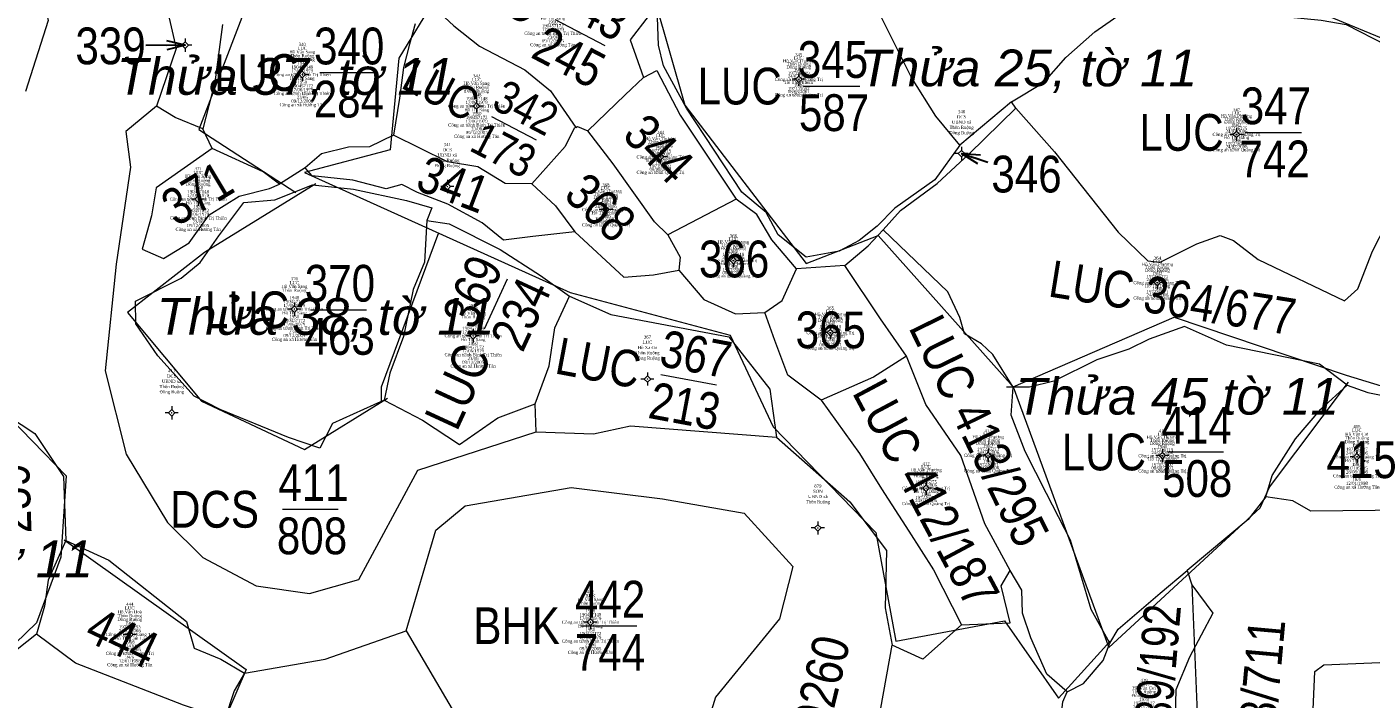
# Model space of a CAD drawing. Header units: metres. Extents: x 545779 to 547235, y 1841259 to 1843294.
# Drawn here: x 546536.8 to 546664.7, y 1842502.9 to 1842566.9 of the extents above; entities that cross this region are included whole.
import ezdxf
from ezdxf.enums import TextEntityAlignment as Align

# ---------------------------------------------------------------- set-up
doc = ezdxf.new("R2010")
doc.units = ezdxf.units.M
doc.header["$MEASUREMENT"] = 0
for name, color, linetype, lineweight in [('Level 1', 7, 'Continuous', 0), ('Level 10', 7, 'Continuous', 0), ('Level 11', 7, 'Continuous', 0), ('Level 13', 7, 'Continuous', 0), ('Level 15', 7, 'Continuous', 0), ('Level 18', 7, 'Continuous', 0), ('Level 31', 7, 'Continuous', 0), ('Level 55', 7, 'Continuous', 0)]:
    doc.layers.add(name, color=color, linetype=linetype, lineweight=lineweight)
doc.styles.add('Style-Vnariali', font='Vnariali.shx')
doc.styles.add('Style-vnarialNarrowI', font='vnarialNarrowI.shx')
doc.styles.add('Style-Vntimei', font='Vntimei.shx')
doc.dimstyles.get("Standard").update_dxf_attribs({"dimtxt": 0.18, "dimasz": 0.18, "dimexe": 0.18, "dimexo": 0.0625, "dimgap": 0.09, "dimtad": 0, "dimtih": 1, "dimtoh": 1, "dimdec": 4, "dimzin": 0, "dimdsep": 46, "dimtxsty": 'Standard', "dimcen": 0.09, "dimadec": 0, "dimazin": 0, "dimtfac": 1, "dimtdec": 4, "dimtofl": 0, "dimtmove": 0, "dimatfit": 3, "dimfxl": 1, "dimtolj": 1, "dimtzin": 0, "dimarcsym": 0})

# ---------------------------------------------------------------- blocks, each defined once
blk = doc.blocks.new('N_THUA_473')
at = {"layer": 'Level 13', "color": 230, "linetype": 'Continuous', "lineweight": 0, "style": 'Style-vnarialNarrowI'}
blk.add_text('339', height=3.49998, dxfattribs=at).set_placement((0.14329, -0.00001), align=Align.MIDDLE_CENTER)
blk = doc.blocks.new('TerminatorOpen_0.5')
at = {"color": 0, "linetype": 'ByBlock', "lineweight": -2}
for q in [(-1, 0.25), (-1, 0), (-1, -0.25)]:
    blk.add_line((0, 0), q, dxfattribs=at)
blk = doc.blocks.new('N_THUA_474')
at = {"layer": 'Level 13', "color": 230, "linetype": 'Continuous', "lineweight": 13, "flags": 128}
blk.add_lwpolyline([(-2.84, 0), (2.48, 0)], dxfattribs=at)
at = {"layer": 'Level 13', "color": 230, "linetype": 'Continuous', "lineweight": 0, "style": 'Style-vnarialNarrowI'}
blk.add_text('340', height=3.49998, dxfattribs=at).set_placement((-0.045308, 0.78), align=Align.CENTER)
blk.add_text('LUC ', height=3.49998, dxfattribs=at).set_placement((-3.771418, -0.00001), align=Align.MIDDLE_RIGHT)
blk.add_text('284', height=3.49998, dxfattribs=at).set_placement((-0.072599, -0.78002), align=Align.TOP_CENTER)
blk = doc.blocks.new('N_THUA_476')
at = {"layer": 'Level 13', "color": 230, "linetype": 'Continuous', "lineweight": 0, "style": 'Style-vnarialNarrowI'}
blk.add_text('341', height=3.49998, rotation=339.195544, dxfattribs=at).set_placement((0.281, -0.111149), align=Align.MIDDLE_CENTER)
blk = doc.blocks.new('N_THUA_477')
at = {"layer": 'Level 13', "color": 230, "linetype": 'Continuous', "lineweight": 13, "flags": 128}
blk.add_lwpolyline([(-2.842635, -0.007427), (2.479865, 0.005741)], dxfattribs=at)
at = {"layer": 'Level 13', "color": 230, "linetype": 'Continuous', "lineweight": 0, "style": 'Style-vnarialNarrowI'}
blk.add_text('342', height=3.499936, rotation=359.999945, dxfattribs=at).set_placement((-0.065314, 0.775633), align=Align.CENTER)
blk.add_text('LUC ', height=3.499936, rotation=359.999945, dxfattribs=at).set_placement((-3.765363, -0.004124), align=Align.MIDDLE_RIGHT)
blk.add_text('173', height=3.499936, rotation=359.999945, dxfattribs=at).set_placement((-0.075333, -0.77883), align=Align.TOP_CENTER)
blk = doc.blocks.new('N_THUA_478')
at = {"layer": 'Level 13', "color": 230, "linetype": 'Continuous', "lineweight": 13, "flags": 128}
blk.add_lwpolyline([(-2.83129, -0.002752), (2.504797, 0.001234)], dxfattribs=at)
at = {"layer": 'Level 13', "color": 230, "linetype": 'Continuous', "lineweight": 0, "style": 'Style-vnarialNarrowI'}
blk.add_text('343', height=3.499982, rotation=0.000078, dxfattribs=at).set_placement((-0.046791, 0.777119), align=Align.CENTER)
blk.add_text('LUC ', height=3.499982, rotation=0.000078, dxfattribs=at).set_placement((-3.765766, -0.003125), align=Align.MIDDLE_RIGHT)
blk.add_text('245', height=3.499982, rotation=0.000078, dxfattribs=at).set_placement((-0.016518, -0.777616), align=Align.TOP_CENTER)
blk = doc.blocks.new('N_THUA_480')
at = {"layer": 'Level 13', "color": 230, "linetype": 'Continuous', "lineweight": 0, "style": 'Style-vnarialNarrowI'}
blk.add_text('344', height=3.49998, rotation=314.255942, dxfattribs=at).set_placement((0.077343, -0.074901), align=Align.MIDDLE_CENTER)
blk = doc.blocks.new('N_THUA_481')
at = {"layer": 'Level 13', "color": 230, "linetype": 'Continuous', "lineweight": 13, "flags": 128}
blk.add_lwpolyline([(-2.83, 0), (2.53, 0)], dxfattribs=at)
at = {"layer": 'Level 13', "color": 230, "linetype": 'Continuous', "lineweight": 0, "style": 'Style-vnarialNarrowI'}
blk.add_text('345', height=3.49998, dxfattribs=at).set_placement((-0.011169, 0.78), align=Align.CENTER)
blk.add_text('LUC ', height=3.49998, dxfattribs=at).set_placement((-3.771418, -0.00001), align=Align.MIDDLE_RIGHT)
blk.add_text('587', height=3.49998, dxfattribs=at).set_placement((0.089274, -0.78002), align=Align.TOP_CENTER)
blk = doc.blocks.new('N_THUA_483')
at = {"layer": 'Level 13', "color": 230, "linetype": 'Continuous', "lineweight": 0, "style": 'Style-vnarialNarrowI'}
blk.add_text('346', height=3.49998, dxfattribs=at).set_placement((0.168779, -0.00001), align=Align.MIDDLE_CENTER)
blk = doc.blocks.new('N_THUA_484')
at = {"layer": 'Level 13', "color": 230, "linetype": 'Continuous', "lineweight": 13, "flags": 128}
blk.add_lwpolyline([(-2.84, 0), (2.54, 0)], dxfattribs=at)
at = {"layer": 'Level 13', "color": 230, "linetype": 'Continuous', "lineweight": 0, "style": 'Style-vnarialNarrowI'}
blk.add_text('347', height=3.49998, dxfattribs=at).set_placement((0.089274, 0.78), align=Align.CENTER)
blk.add_text('LUC ', height=3.49998, dxfattribs=at).set_placement((-3.771418, -0.00001), align=Align.MIDDLE_RIGHT)
blk.add_text('742', height=3.49998, dxfattribs=at).set_placement((-0.032184, -0.78002), align=Align.TOP_CENTER)
blk = doc.blocks.new('N_THUA_505')
at = {"layer": 'Level 13', "color": 230, "linetype": 'Continuous', "lineweight": 0, "style": 'Style-vnarialNarrowI'}
blk.add_text('LUC 364/677', height=3.499978, rotation=0.00009, dxfattribs=at).set_placement((0.240762, -0.003884), align=Align.MIDDLE_CENTER)
blk = doc.blocks.new('N_THUA_507')
at = {"layer": 'Level 13', "color": 230, "linetype": 'Continuous', "lineweight": 0, "style": 'Style-vnarialNarrowI'}
blk.add_text('365', height=3.49998, dxfattribs=at).set_placement((0.138831, -0.00001), align=Align.MIDDLE_CENTER)
blk = doc.blocks.new('N_THUA_509')
at = {"layer": 'Level 13', "color": 230, "linetype": 'Continuous', "lineweight": 0, "style": 'Style-vnarialNarrowI'}
blk.add_text('366', height=3.49998, dxfattribs=at).set_placement((0.168779, -0.00001), align=Align.MIDDLE_CENTER)
blk = doc.blocks.new('N_THUA_510')
at = {"layer": 'Level 13', "color": 230, "linetype": 'Continuous', "lineweight": 13, "flags": 128}
blk.add_lwpolyline([(-2.839883, 0.006605), (2.541949, 0.008737)], dxfattribs=at)
at = {"layer": 'Level 13', "color": 230, "linetype": 'Continuous', "lineweight": 0, "style": 'Style-vnarialNarrowI'}
blk.add_text('367', height=3.499855, rotation=0.000006, dxfattribs=at).set_placement((0.08394, 0.787337), align=Align.CENTER)
blk.add_text('LUC ', height=3.499855, rotation=0.000006, dxfattribs=at).set_placement((-3.768779, 0.005292), align=Align.MIDDLE_RIGHT)
blk.add_text('213', height=3.499855, rotation=0.000006, dxfattribs=at).set_placement((-0.042399, -0.773362), align=Align.TOP_CENTER)
blk = doc.blocks.new('N_THUA_512')
at = {"layer": 'Level 13', "color": 230, "linetype": 'Continuous', "lineweight": 0, "style": 'Style-vnarialNarrowI'}
blk.add_text('368', height=3.49986, rotation=317.093292, dxfattribs=at).set_placement((0.126277, -0.11297), align=Align.MIDDLE_CENTER)
blk = doc.blocks.new('N_THUA_513')
at = {"layer": 'Level 13', "color": 230, "linetype": 'Continuous', "lineweight": 13, "flags": 128}
blk.add_lwpolyline([(-2.84122, -0.0013), (2.411685, 0.001209)], dxfattribs=at)
at = {"layer": 'Level 13', "color": 230, "linetype": 'Continuous', "lineweight": 0, "style": 'Style-vnarialNarrowI'}
blk.add_text('369', height=3.499987, rotation=0.000061, dxfattribs=at).set_placement((-0.078108, 0.7843), align=Align.CENTER)
blk.add_text('LUC ', height=3.499987, rotation=0.000061, dxfattribs=at).set_placement((-3.770984, 0.002741), align=Align.MIDDLE_RIGHT)
blk.add_text('234', height=3.499987, rotation=0.000061, dxfattribs=at).set_placement((-0.110134, -0.78074), align=Align.TOP_CENTER)
blk = doc.blocks.new('N_THUA_514')
at = {"layer": 'Level 13', "color": 230, "linetype": 'Continuous', "lineweight": 13, "flags": 128}
blk.add_lwpolyline([(-2.84, 0), (2.48, 0)], dxfattribs=at)
at = {"layer": 'Level 13', "color": 230, "linetype": 'Continuous', "lineweight": 0, "style": 'Style-vnarialNarrowI'}
blk.add_text('370', height=3.49998, dxfattribs=at).set_placement((-0.045308, 0.78), align=Align.CENTER)
blk.add_text('LUC ', height=3.49998, dxfattribs=at).set_placement((-3.771418, -0.00001), align=Align.MIDDLE_RIGHT)
blk.add_text('463', height=3.49998, dxfattribs=at).set_placement((-0.070515, -0.78002), align=Align.TOP_CENTER)
blk = doc.blocks.new('N_THUA_516')
at = {"layer": 'Level 13', "color": 230, "linetype": 'Continuous', "lineweight": 0, "style": 'Style-vnarialNarrowI'}
blk.add_text('371', height=3.49986, rotation=30.963756, dxfattribs=at).set_placement((0.261941, 0.157916), align=Align.MIDDLE_CENTER)
blk = doc.blocks.new('N_THUA_571')
at = {"layer": 'Level 13', "color": 230, "linetype": 'Continuous', "lineweight": 13, "flags": 128}
blk.add_lwpolyline([(-2.842126, -0.007568), (2.481638, 0.000557)], dxfattribs=at)
at = {"layer": 'Level 13', "color": 230, "linetype": 'Continuous', "lineweight": 0, "style": 'Style-vnarialNarrowI'}
blk.add_text('410', height=3.499988, rotation=359.999991, dxfattribs=at).set_placement((-0.049587, 0.776808), align=Align.CENTER)
blk.add_text('LUC ', height=3.499988, rotation=359.999991, dxfattribs=at).set_placement((-3.77249, -0.002116), align=Align.MIDDLE_RIGHT)
blk.add_text('259', height=3.499988, rotation=359.999991, dxfattribs=at).set_placement((-0.043506, -0.787857), align=Align.TOP_CENTER)
blk = doc.blocks.new('N_THUA_572')
at = {"layer": 'Level 13', "color": 230, "linetype": 'Continuous', "lineweight": 13, "flags": 128}
blk.add_lwpolyline([(-2.84, 0), (2.48, 0)], dxfattribs=at)
at = {"layer": 'Level 13', "color": 230, "linetype": 'Continuous', "lineweight": 0, "style": 'Style-vnarialNarrowI'}
blk.add_text('411', height=3.49998, dxfattribs=at).set_placement((0.114692, 0.78), align=Align.CENTER)
blk.add_text('DCS ', height=3.49998, dxfattribs=at).set_placement((-3.956954, -0.00001), align=Align.MIDDLE_RIGHT)
blk.add_text('808', height=3.49998, dxfattribs=at).set_placement((-0.021769, -0.78002), align=Align.TOP_CENTER)
blk = doc.blocks.new('N_THUA_573')
at = {"layer": 'Level 13', "color": 230, "linetype": 'Continuous', "lineweight": 0, "style": 'Style-vnarialNarrowI'}
blk.add_text('LUC 412/187', height=3.499978, rotation=359.999911, dxfattribs=at).set_placement((0.240755, 0.012949), align=Align.MIDDLE_CENTER)
blk = doc.blocks.new('N_THUA_574')
at = {"layer": 'Level 13', "color": 230, "linetype": 'Continuous', "lineweight": 0, "style": 'Style-vnarialNarrowI'}
blk.add_text('LUC 413/295', height=3.499864, rotation=359.999839, dxfattribs=at).set_placement((0.152727, 0.002691), align=Align.MIDDLE_CENTER)
blk = doc.blocks.new('N_THUA_575')
at = {"layer": 'Level 13', "color": 230, "linetype": 'Continuous', "lineweight": 13, "flags": 128}
blk.add_lwpolyline([(-2.84, 0), (2.48, 0)], dxfattribs=at)
at = {"layer": 'Level 13', "color": 230, "linetype": 'Continuous', "lineweight": 0, "style": 'Style-vnarialNarrowI'}
blk.add_text('414', height=3.49998, dxfattribs=at).set_placement((-0.072599, 0.78), align=Align.CENTER)
blk.add_text('LUC ', height=3.49998, dxfattribs=at).set_placement((-3.771418, -0.00001), align=Align.MIDDLE_RIGHT)
blk.add_text('508', height=3.49998, dxfattribs=at).set_placement((-0.011769, -0.78002), align=Align.TOP_CENTER)
blk = doc.blocks.new('N_THUA_577')
at = {"layer": 'Level 13', "color": 230, "linetype": 'Continuous', "lineweight": 0, "style": 'Style-vnarialNarrowI'}
blk.add_text('415', height=3.49998, dxfattribs=at).set_placement((0.138831, -0.00001), align=Align.MIDDLE_CENTER)
blk = doc.blocks.new('N_THUA_605')
at = {"layer": 'Level 13', "color": 230, "linetype": 'Continuous', "lineweight": 0, "style": 'Style-vnarialNarrowI'}
blk.add_text('LUC 438/711', height=3.499985, rotation=0.000132, dxfattribs=at).set_placement((0.307448, 0.000651), align=Align.MIDDLE_CENTER)
blk = doc.blocks.new('N_THUA_606')
at = {"layer": 'Level 13', "color": 230, "linetype": 'Continuous', "lineweight": 0, "style": 'Style-vnarialNarrowI', "width": 0.914285}
blk.add_text('LUC 439/192', height=3.499987, rotation=0.000084, dxfattribs=at).set_placement((0.114476, 0.005174), align=Align.MIDDLE_CENTER)
blk = doc.blocks.new('N_THUA_611')
at = {"layer": 'Level 13', "color": 230, "linetype": 'Continuous', "lineweight": 13, "flags": 128}
blk.add_lwpolyline([(-2.84, 0), (2.48, 0)], dxfattribs=at)
at = {"layer": 'Level 13', "color": 230, "linetype": 'Continuous', "lineweight": 0, "style": 'Style-vnarialNarrowI'}
blk.add_text('442', height=3.49998, dxfattribs=at).set_placement((-0.062184, 0.78), align=Align.CENTER)
blk.add_text('BHK ', height=3.49998, dxfattribs=at).set_placement((-3.719263, -0.00001), align=Align.MIDDLE_RIGHT)
blk.add_text('744', height=3.49998, dxfattribs=at).set_placement((-0.072599, -0.78002), align=Align.TOP_CENTER)
blk = doc.blocks.new('N_THUA_614')
at = {"layer": 'Level 13', "color": 230, "linetype": 'Continuous', "lineweight": 0, "style": 'Style-vnarialNarrowI'}
blk.add_text('444', height=3.49998, rotation=334.572019, dxfattribs=at).set_placement((0.100653, -0.044009), align=Align.MIDDLE_CENTER)
blk = doc.blocks.new('N_THUA_1134')
at = {"layer": 'Level 13', "color": 230, "linetype": 'Continuous', "lineweight": 0, "style": 'Style-vnarialNarrowI'}
blk.add_text('SON 879/20260', height=3.499976, rotation=359.999982, dxfattribs=at).set_placement((0.117815, -0.003925), align=Align.MIDDLE_CENTER)
blk = doc.blocks.new('CENTRD')
at = {"layer": 'Level 11', "linetype": 'Continuous', "lineweight": 0}
h = blk.add_hatch(color=3, dxfattribs=at)
edge = h.paths.add_edge_path()
edge.add_arc((-0.0025, 0), 1.500056, 0, 360)
at = {"layer": 'Level 11', "color": 3, "linetype": 'Continuous', "lineweight": 0}
for p, q in [((-6.200231, 0), (-12.600469, 0)), ((0, 6.200231), (-6.200231, 0)), ((-6.200231, 0), (0, -6.200231)), ((0, 12.600469), (0, 6.200231)), ((6.200231, 0), (0, 6.200231)), ((0, -6.200231), (6.200231, 0)), ((12.400462, 0), (6.200231, 0)), ((0, -6.200231), (0, -12.600469))]:
    blk.add_line(p, q, dxfattribs=at)

msp = doc.modelspace()

# ---------------------------------------------------------------- linework, layer by layer
at = {"layer": 'Level 1', "color": 1, "linetype": 'Continuous', "lineweight": 0, "flags": 128}
for points in [[(546514.13, 1842525.32), (546524.85, 1842525.98), (546534.08, 1842530.77), (546540.51, 1842524.17), (546540.01, 1842516.42), (546537.7, 1842510.15), (546533.58, 1842506.19), (546528.31, 1842507.02), (546523.53, 1842504.21), (546521.06, 1842492.5), (546505.89, 1842494.32)], [(546540.34, 1842518.07), (546557.65, 1842505.7), (546547.26, 1842481.62), (546521.55, 1842492.17)]]:
    msp.add_lwpolyline(points, dxfattribs=at)
at = {"layer": 'Level 10', "color": 7, "linetype": 'Continuous', "lineweight": 0, "flags": 128}
for points in [[(546625.57, 1842555.65), (546623.31, 1842558.4), (546620.99, 1842562.1), (546617.38, 1842569.33), (546615.4, 1842572.06), (546613.02, 1842576.19), (546608.95, 1842581.69)], [(546596.63, 1842570.03), (546596, 1842568.03), (546594.2, 1842565.7), (546595.46, 1842562.11)], [(546625.57, 1842555.65), (546623.19, 1842552.35), (546619.41, 1842549.66), (546617.7, 1842547.94), (546615.99, 1842546.58), (546614.1, 1842545.55), (546610.96, 1842544.99), (546608.3, 1842547.11), (546607.15, 1842549.24), (546604.83, 1842551.18), (546599.57, 1842559.18), (546597.37, 1842563.21), (546596.89, 1842565.17), (546596.81, 1842567.82), (546596.97, 1842570.3)], [(546630.49, 1842559.77), (546633.6, 1842561.64), (546635.68, 1842564.01), (546638.43, 1842566.44), (546642.4, 1842569.22), (546647.31, 1842569.46), (546651.34, 1842568.74), (546655.44, 1842568), (546659.99, 1842567.55)], [(546575.21, 1842569.08), (546577.42, 1842567.02), (546579.86, 1842565.09), (546584.18, 1842562.83), (546586.62, 1842560.82), (546589.03, 1842557.34)], [(546555.41, 1842567.15), (546554.68, 1842561.66), (546553.54, 1842557.21)], [(546573.75, 1842567.22), (546573.19, 1842565.28), (546572.62, 1842563.05), (546572.26, 1842560.12), (546571.67, 1842556.62)], [(546590.18, 1842557.02), (546593.73, 1842560.44), (546595.46, 1842562.11)], [(546595.46, 1842562.11), (546596.73, 1842562.75), (546598.95, 1842558.5), (546604.28, 1842550.5)], [(546553.54, 1842557.21), (546550.9, 1842558.28), (546549.11, 1842559.36)], [(546618.27, 1842547.6), (546619.94, 1842549.42), (546623.43, 1842551.99), (546626.47, 1842554.82), (546630.91, 1842559.19)], [(546630.49, 1842559.77), (546625.57, 1842555.65)], [(546630.91, 1842559.19), (546630.49, 1842559.77)], [(546630.91, 1842559.19), (546634.58, 1842555.02), (546640.65, 1842547.38), (546643.49, 1842544.65), (546644.64, 1842544.52), (546648.14, 1842546.24), (546650.37, 1842547.05), (546651.63, 1842546.57), (546653.98, 1842544.75), (546662.2, 1842540.84), (546663.47, 1842541.96), (546664.88, 1842545.55), (546666.24, 1842548.23)], [(546554.43, 1842555.34), (546553.54, 1842557.21)], [(546571.67, 1842556.62), (546569.4, 1842555.48), (546567.4, 1842555.45), (546564.83, 1842554.82), (546563.27, 1842553.51)], [(546584.83, 1842551.97), (546582.32, 1842552.01), (546579.69, 1842553.58), (546576.82, 1842554.08), (546571.67, 1842556.62)], [(546589.03, 1842557.34), (546588.88, 1842557.26), (546588.01, 1842555.52), (546584.83, 1842551.97)], [(546589.03, 1842557.34), (546589.2, 1842557.43), (546590.18, 1842557.02)], [(546597.79, 1842547.1), (546596.52, 1842548.36), (546592.6, 1842553.89), (546590.18, 1842557.02)], [(546554.43, 1842555.34), (546549.09, 1842551.58), (546548.64, 1842548.93), (546547.74, 1842545.75), (546549.77, 1842544.85), (546552.24, 1842546.36), (546554.14, 1842549.03), (546556.99, 1842550.8), (546559.88, 1842551.52), (546560.81, 1842551.95)], [(546560.81, 1842551.95), (546559.26, 1842553.11), (546554.43, 1842555.34)], [(546563.27, 1842553.51), (546560.81, 1842551.95)], [(546588.94, 1842547.41), (546584.95, 1842546.96), (546582.16, 1842546.59), (546580.13, 1842548.25), (546576.86, 1842550.02), (546573.96, 1842551.14), (546572.46, 1842551.92), (546570.98, 1842551.5), (546567.82, 1842552.32), (546563.93, 1842552.72), (546563.27, 1842553.51)], [(546570.8, 1842531.35), (546565.88, 1842529.15), (546564.65, 1842526.8), (546561.67, 1842527.81), (546555.18, 1842530.46), (546552.69, 1842531.73), (546549.24, 1842535.6), (546547.15, 1842538.65), (546547.13, 1842540.79), (546551.45, 1842542.97), (546553.28, 1842544.48), (546555.05, 1842547.02), (546557.42, 1842550.18), (546560.37, 1842550.45), (546563.95, 1842551.86), (546567.86, 1842551.45), (546572.91, 1842550.37), (546575.31, 1842549.7), (546574.86, 1842548.47)], [(546584.83, 1842551.97), (546587.09, 1842549.88), (546588.94, 1842547.41)], [(546604.28, 1842550.5), (546597.79, 1842547.1)], [(546610.05, 1842543.86), (546607.69, 1842546.63), (546606.25, 1842549.05), (546604.28, 1842550.5)], [(546574.86, 1842548.47), (546574.62, 1842544.5), (546573.54, 1842541.89), (546572.64, 1842537.44), (546571.33, 1842533.94), (546570.8, 1842531.35)], [(546574.86, 1842548.47), (546576.98, 1842548.17), (546581.82, 1842545.7), (546585.68, 1842543.23), (546588.43, 1842541.27)], [(546614.63, 1842544.18), (546616.85, 1842546.07), (546618.27, 1842547.6)], [(546630.65, 1842532.59), (546628.74, 1842535.7), (546627.65, 1842536.72), (546626.03, 1842537.67), (546625.57, 1842539.24), (546624.44, 1842541.67), (546618.27, 1842547.6)], [(546588.94, 1842547.41), (546593.61, 1842543.07), (546596.43, 1842543.3), (546598.85, 1842543.76)], [(546597.79, 1842547.1), (546598.96, 1842544.98), (546598.85, 1842543.76)], [(546598.85, 1842543.76), (546601.22, 1842540.96), (546604.22, 1842539.59), (546607.02, 1842539.73)], [(546607.02, 1842539.73), (546608.68, 1842540.86), (546610.05, 1842543.86)], [(546614.63, 1842544.18), (546610.05, 1842543.86)], [(546620.5, 1842535.55), (546618.04, 1842539.11), (546614.63, 1842544.18)], [(546585.17, 1842531.03), (546586.48, 1842534.65), (546587.04, 1842538.26), (546588.43, 1842541.27)], [(546588.43, 1842541.27), (546592.35, 1842539.52), (546603.6, 1842537.41), (546607.51, 1842532.42), (546608.14, 1842527.85)], [(546612.38, 1842531.37), (546609.22, 1842533.73), (546607.98, 1842537.04), (546607.02, 1842539.73)], [(546662.46, 1842532.8), (546659.83, 1842534.78), (546650.96, 1842536.6), (546646.96, 1842538.37), (546643.61, 1842537.19), (546641.66, 1842536.23), (546638.61, 1842535.2), (546634.52, 1842533.18), (546632.23, 1842532.59), (546630.65, 1842532.59)], [(546620.5, 1842535.55), (546617.36, 1842533.54), (546612.38, 1842531.37)], [(546630.39, 1842515.13), (546627.97, 1842519.57), (546625.69, 1842526.08), (546622.36, 1842530.96), (546620.5, 1842535.55)], [(546639.85, 1842508.21), (546638.08, 1842511.44), (546636.11, 1842518.02), (546633.82, 1842522.47), (546631.79, 1842526.47), (546630.48, 1842529.93), (546630.65, 1842532.59)], [(546654.71, 1842522.15), (546655.32, 1842524.2), (546657.53, 1842527.67), (546659.96, 1842530.52), (546662.46, 1842532.8)], [(546662.46, 1842532.8), (546664.41, 1842532.09), (546670, 1842530.97)], [(546570.8, 1842531.35), (546574.45, 1842529.46), (546577.96, 1842527.13), (546581.62, 1842529.67), (546585.17, 1842531.03)], [(546585.26, 1842528.35), (546585.17, 1842531.03)], [(546612.38, 1842531.37), (546616.04, 1842526.29), (546618.14, 1842522.93), (546620.74, 1842518.89), (546623.09, 1842515.2), (546625.75, 1842509.96)], [(546654.71, 1842522.15), (546653.04, 1842520.01), (546647.23, 1842515.14)], [(546668.18, 1842520.89), (546659, 1842520.8), (546657.29, 1842521.79), (546654.71, 1842522.15)], [(546540.49, 1842517.99), (546538.8, 1842514.21), (546538.45, 1842511.75), (546537.68, 1842509.07)], [(546625.75, 1842509.96), (546630.39, 1842510.15), (546629.53, 1842513.67), (546630.39, 1842515.13)], [(546635.79, 1842503.58), (546633.88, 1842505.25), (546632.34, 1842508.74), (546631.55, 1842511.09), (546631.47, 1842513.27), (546630.39, 1842515.13)], [(546639.85, 1842508.21), (546640.66, 1842509.55), (546644.64, 1842512.97), (546647.23, 1842515.14)], [(546647.23, 1842515.14), (546647.66, 1842513.76), (546649.66, 1842511.09), (546647.46, 1842506.88), (546646.15, 1842503.77), (546646.09, 1842501.33), (546647.08, 1842497.67), (546647.81, 1842492.43), (546647.88, 1842489.35)], [(546537.68, 1842509.07), (546535.85, 1842507.6), (546533.77, 1842506.35), (546531.59, 1842506.31)], [(546555.62, 1842500.97), (546551.67, 1842502.3), (546541.41, 1842506.32), (546537.68, 1842509.07)], [(546572.89, 1842509.38), (546581.54, 1842494.64)], [(546625.75, 1842509.96), (546622.05, 1842506.69), (546619.14, 1842508.02)], [(546635.79, 1842503.58), (546637.37, 1842504.39), (546639.24, 1842506.57), (546639.85, 1842508.21)], [(546557.48, 1842505.36), (546556.5, 1842503.68), (546555.62, 1842500.97)], [(546658.92, 1842488.34), (546658.75, 1842491.08), (546659.38, 1842505.52), (546660.24, 1842506.15), (546668.62, 1842506.49)], [(546647.88, 1842489.35), (546645.14, 1842489.55), (546642.28, 1842490.5), (546639.75, 1842496.57), (546635.11, 1842500.08), (546635.39, 1842502.63), (546635.79, 1842503.58)]]:
    msp.add_lwpolyline(points, dxfattribs=at)
at = {"layer": 'Level 18', "color": 1, "linetype": 'Continuous', "lineweight": 0}
for p, q in [((546578.97, 1842575.08), (546572.18, 1842563.93)), ((546559.4, 1842573.45), (546553.14, 1842557.13)), ((546596.54, 1842569.44), (546599.42, 1842559.46)), ((546671.45, 1842563.46), (546659.71, 1842568.33)), ((546572.18, 1842563.93), (546571.36, 1842555.22)), ((546599.42, 1842559.46), (546610.95, 1842544.38)), ((546553.14, 1842557.13), (546562.39, 1842551.14)), ((546571.36, 1842555.22), (546563.2, 1842553.04)), ((546563.2, 1842553.04), (546588.49, 1842541.62)), ((546564.29, 1842551.96), (546553.69, 1842545.43)), ((546570.54, 1842532.64), (546575.98, 1842547.33)), ((546610.95, 1842544.38), (546617.82, 1842547.04)), ((546617.82, 1842547.04), (546630.67, 1842532.63)), ((546553.69, 1842545.43), (546546.34, 1842539.71)), ((546588.49, 1842541.62), (546603.72, 1842537.54)), ((546546.34, 1842539.71), (546553.41, 1842531.28)), ((546630.67, 1842532.63), (546645.97, 1842539.28)), ((546645.97, 1842539.28), (546662.37, 1842533.74)), ((546603.72, 1842537.54), (546607.8, 1842528.83)), ((546662.37, 1842533.74), (546671.9, 1842530.85)), ((546570.54, 1842531.28), (546570.54, 1842532.64)), ((546630.01, 1842532.63), (546630.67, 1842532.63)), ((546630.45, 1842532.85), (546630.67, 1842532.63)), ((546630.67, 1842532.63), (546639.76, 1842507.79)), ((546655.05, 1842523.09), (546662.59, 1842533.07)), ((546553.41, 1842531.28), (546563.2, 1842526.65)), ((546563.2, 1842526.65), (546571.09, 1842531.55)), ((546607.8, 1842528.83), (546617.59, 1842518.76)), ((546654.17, 1842521.1), (546655.05, 1842523.09)), ((546639.76, 1842507.79), (546654.17, 1842521.1)), ((546617.59, 1842518.76), (546619.49, 1842508.42)), ((546647.66, 1842513.76), (546649.58, 1842467.61)), ((546619.49, 1842508.42), (546629.82, 1842510.33)), ((546629.82, 1842510.33), (546634.99, 1842502.98)), ((546634.99, 1842502.98), (546639.88, 1842508.42))]:
    msp.add_line(p, q, dxfattribs=at)
at = {"layer": 'Level 31', "color": 4, "linetype": 'Continuous', "lineweight": 0, "flags": 128}
for points in [[(546546.91, 1842574.88), (546549.95, 1842569.39), (546550.98, 1842564.86), (546549.11, 1842559.36)], [(546536.69, 1842560.79), (546538.82, 1842567.55), (546537.42, 1842573.22), (546530.43, 1842571.17), (546525.96, 1842570.53)], [(546659.99, 1842567.55), (546662.36, 1842567.15), (546666.19, 1842565.18), (546667.97, 1842562.91), (546670.44, 1842562.86)], [(546549.11, 1842559.36), (546546.19, 1842556.94), (546546.65, 1842553.57), (546545.28, 1842544.32), (546544.22, 1842534.16), (546546.22, 1842526.23), (546550.16, 1842519.72), (546553.53, 1842516.38), (546558.6, 1842513.69), (546563.67, 1842512.95), (546568.37, 1842514.29), (546574, 1842524.69), (546585.26, 1842528.35)], [(546549.11, 1842559.36), (546546.19, 1842556.94), (546546.65, 1842553.57), (546545.28, 1842544.32), (546544.22, 1842534.16), (546546.22, 1842526.23), (546550.16, 1842519.72), (546553.53, 1842516.38), (546558.6, 1842513.69), (546563.67, 1842512.95), (546568.37, 1842514.29), (546574, 1842524.69), (546585.26, 1842528.35)], [(546533.61, 1842530.75), (546537.52, 1842528.18), (546540.27, 1842524.09), (546540.49, 1842517.99)], [(546585.26, 1842528.35), (546590.71, 1842528.17), (546594.24, 1842528.91), (546608.14, 1842527.85)], [(546608.14, 1842527.85), (546615.12, 1842521.69), (546618.61, 1842517.06), (546618.47, 1842511.59), (546619.14, 1842508.02)], [(546572.89, 1842509.38), (546575.69, 1842518.97), (546578.51, 1842521.3), (546588.58, 1842523.04), (546597.28, 1842521.97), (546605.05, 1842520.6), (546609.7, 1842515.52), (546608.41, 1842510.53), (546602.33, 1842503.08), (546601.28, 1842499.68)], [(546540.49, 1842517.99), (546544.59, 1842516.11), (546551.98, 1842510.27), (546552.71, 1842507.73), (546555.25, 1842506.7), (546557.48, 1842505.36)], [(546557.48, 1842505.36), (546565.16, 1842506.68), (546572.89, 1842509.38)], [(546617.49, 1842498.86), (546619.14, 1842508.02)]]:
    msp.add_lwpolyline(points, dxfattribs=at)

# ---------------------------------------------------------------- block references
at = {"layer": 'Level 11', "color": 3, "linetype": 'Continuous', "lineweight": 0, "xscale": 0.049998, "yscale": 0.049998, "zscale": 0.049998}
for p in [(546551.85, 1842565.18), (546562.99, 1842562.38), (546610.25, 1842561.93), (546579.59, 1842559.38), (546651.92, 1842556.68), (546597.09, 1842554.53), (546625.75, 1842554.85), (546576.8, 1842551.71), (546553.08, 1842550.52), (546591.89, 1842549.52), (546604.03, 1842544.67), (546644.39, 1842542.56), (546562.24, 1842540.04), (546579.25, 1842537.5), (546613.26, 1842537.8), (546595.85, 1842533.38), (546550.56, 1842530.16), (546628.27, 1842526.11), (546644.86, 1842526.08), (546663.38, 1842525.97), (546622.37, 1842522.98), (546612.07, 1842519.19), (546590.42, 1842510.22), (546546.57, 1842509.05)]:
    msp.add_blockref('CENTRD', p, dxfattribs=at)
at = {"layer": 'Level 13', "color": 230, "linetype": 'Continuous', "lineweight": 0}
for name, p, xscale, yscale, zscale, rotation in [('N_THUA_478', (546589.58, 1842566.3), 0.999999, 0.999999, 0.999999, 332.383691), ('N_THUA_477', (546583.28, 1842557.19), 0.899999, 0.899999, 0.899999, 332.383824), ('N_THUA_513', (546581.53, 1842540.74), 0.999998, 0.999998, 0.999998, 65.212728), ('N_THUA_505', (546645.6, 1842541.16), 1.000001, 1.000001, 1.000001, 350.87599), ('N_THUA_510', (546599.92, 1842533.27), 1.000001, 1.000001, 1.000001, 349.377263), ('N_THUA_574', (546627.36, 1842528.59), 0.999999, 0.999999, 0.999999, 296.134783), ('N_THUA_573', (546622.26, 1842522.7), 1.000001, 1.000001, 1.000001, 298.08702), ('N_THUA_571', (546532.82, 1842521.94), 0.999998, 0.999998, 0.999998, 92.06552), ('N_THUA_606', (546643.99, 1842501.01), 0.999998, 0.999998, 0.999998, 85.182761), ('N_THUA_605', (546653.74, 1842498.43), 0.999999, 0.999999, 0.999999, 84.817987), ('N_THUA_1134', (546610.04, 1842494.71), 1.000001, 1.000001, 1.000001, 76.283682)]:
    msp.add_blockref(name, p, dxfattribs=dict(at, xscale=xscale, yscale=yscale, zscale=zscale, rotation=rotation))
for name, p in [('N_THUA_473', (546544.6, 1842565.11)), ('N_THUA_474', (546567.5, 1842562.57)), ('N_THUA_481', (546613.52, 1842561.28)), ('N_THUA_484', (546655.58, 1842556.87)), ('N_THUA_480', (546596.86, 1842555.38)), ('N_THUA_476', (546577.1, 1842552.04)), ('N_THUA_483', (546631.76, 1842552.9)), ('N_THUA_516', (546552.72, 1842550.91)), ('N_THUA_512', (546591.27, 1842549.84)), ('N_THUA_509', (546603.93, 1842544.81)), ('N_THUA_514', (546566.62, 1842539.97)), ('N_THUA_507', (546613.16, 1842538.06)), ('N_THUA_575', (546648.19, 1842526.43)), ('N_THUA_577', (546663.69, 1842525.69)), ('N_THUA_572', (546563.94, 1842520.97)), ('N_THUA_611', (546592.35, 1842509.88)), ('N_THUA_614', (546545.77, 1842508.77))]:
    msp.add_blockref(name, p, dxfattribs=at)
at = {"layer": 'Level 13', "color": 230, "linetype": 'Continuous', "lineweight": 13, "xscale": 1.75, "yscale": 1.75, "zscale": 1.75, "rotation": 162.114634}
msp.add_blockref('TerminatorOpen_0.5', (546625.75, 1842554.85), dxfattribs=at)

# ---------------------------------------------------------------- texts
at = {"layer": 'Level 15', "color": 3, "linetype": 'Continuous', "lineweight": 0, "char_height": 0.3, "attachment_point": 5, "style": 'Style-Vntimei'}
for s, insert, line_spacing_factor in [('343\\PLUC\\PHå V¨n Sang\\PTh«n Ruéng\\P§ång Ruéng\\P1948\\P190457148\\P17/06/1979\\PC«ng an t∅nh B×nh TrÞ Thiªn\\PHå ThÞ S¸ng\\P1950\\P190457172\\P17/06/1979\\PC«ng an t∅nh B×nh TrÞ Thiªn\\P23/06\\P09/12/2005\\PC«ng an x· H\xadíng T©n\\P', (546586.84, 1842568.06), 0.72), ('340\\PLUC\\PHå V¨n Sang\\PTh«n Ruéng\\P§ång Ruéng\\P1948\\P190457148\\P17/06/1979\\PC«ng an t∅nh B×nh TrÞ Thiªn\\PHå ThÞ S¸ng\\P1950\\P190457172\\P17/06/1979\\PC«ng an t∅nh B×nh TrÞ Thiªn\\P23/06\\P09/12/2005\\PC«ng an x· H\xadíng T©n\\P', (546562.99, 1842562.33), 0.72), ('345\\PLUC\\PHå V¨n Th\xad¬ng\\PTh«n Ruéng\\P§ång Ruéng\\P1980\\P197236119\\P24/02/2006\\PC«ng an t∅nh Qu¶ng TrÞ\\PHå ThÞ Phu«m\\P1986\\P197155692\\P08/08/2001\\PC«ng an t∅nh Qu¶ng TrÞ\\P \\P \\P \\P', (546610.25, 1842561.88), 0.585), ('342\\PLUC\\PHå V¨n Sang\\PTh«n Ruéng\\P§ång Ruéng\\P1948\\P190457148\\P17/06/1979\\PC«ng an t∅nh B×nh TrÞ Thiªn\\PHå ThÞ S¸ng\\P1950\\P190457172\\P17/06/1979\\PC«ng an t∅nh B×nh TrÞ Thiªn\\P23/06\\P09/12/2005\\PC«ng an x· H\xadíng T©n\\P', (546579.59, 1842559.33), 0.72), ('347\\PLUC\\PHå V¨n Ph\xad¬ng\\PTh«n Ruéng\\P§ång Ruéng\\P1982\\P197236275\\P24/02/2006\\PC«ng an t∅nh Qu¶ng TrÞ\\PHå ThÞ §¼ng\\P1986\\P197236271\\P24/02/2006\\PC«ng an t∅nh Qu¶ng TrÞ\\P \\P \\P \\P', (546651.92, 1842556.63), 0.585), ('344\\PLUC\\PHå V¨n Th\xad¬ng\\PTh«n Ruéng\\P§ång Ruéng\\P1980\\P197236119\\P24/02/2006\\PC«ng an t∅nh Qu¶ng TrÞ\\PHå ThÞ Phu«m\\P1986\\P197155692\\P08/08/2001\\PC«ng an t∅nh Qu¶ng TrÞ\\P \\P \\P \\P', (546597.09, 1842554.48), 0.585), ('371\\PLUC\\PHå V¨n Sang\\PTh«n Ruéng\\P§ång Ruéng\\P1948\\P190457148\\P17/06/1979\\PC«ng an t∅nh B×nh TrÞ Thiªn\\PHå ThÞ S¸ng\\P1950\\P190457172\\P17/06/1979\\PC«ng an t∅nh B×nh TrÞ Thiªn\\P23/06\\P09/12/2005\\PC«ng an x· H\xadíng T©n\\P', (546553.08, 1842550.47), 0.72), ('368\\PLUC\\PHå V¨n Th\xad¬ng\\PTh«n Ruéng\\P§ång Ruéng\\P1980\\P197236119\\P24/02/2006\\PC«ng an t∅nh Qu¶ng TrÞ\\PHå ThÞ Phu«m\\P1986\\P197155692\\P08/08/2001\\PC«ng an t∅nh Qu¶ng TrÞ\\P \\P \\P \\P', (546591.89, 1842549.47), 0.585), ('366\\PLUC\\PHå V¨n Th\xad¬ng\\PTh«n Ruéng\\P§ång Ruéng\\P1980\\P197236119\\P24/02/2006\\PC«ng an t∅nh Qu¶ng TrÞ\\PHå ThÞ Phu«m\\P1986\\P197155692\\P08/08/2001\\PC«ng an t∅nh Qu¶ng TrÞ\\P \\P \\P \\P', (546604.03, 1842544.62), 0.585), ('364\\PLUC\\PHå V¨n Ph\xad¬ng\\PTh«n Ruéng\\P§ång Ruéng\\P1982\\P197236275\\P24/02/2006\\PC«ng an t∅nh Qu¶ng TrÞ\\PHå ThÞ §¼ng\\P1986\\P197236271\\P24/02/2006\\PC«ng an t∅nh Qu¶ng TrÞ\\P \\P \\P \\P', (546644.39, 1842542.51), 0.585), ('370\\PLUC\\PHå V¨n Sang\\PTh«n Ruéng\\P \\P1948\\P190457148\\P17/06/1979\\PC«ng an t∅nh B×nh TrÞ Thiªn\\PHå ThÞ S¸ng\\P1950\\P190457172\\P17/06/1979\\PC«ng an t∅nh B×nh TrÞ Thiªn\\P23/06\\P09/12/2005\\PC«ng an x· H\xadíng T©n\\P', (546562.24, 1842539.99), 0.72), ('369\\PLUC\\PHå V¨n Sang\\PTh«n Ruéng\\P \\P1948\\P190457148\\P17/06/1979\\PC«ng an t∅nh B×nh TrÞ Thiªn\\PHå ThÞ S¸ng\\P1950\\P190457172\\P17/06/1979\\PC«ng an t∅nh B×nh TrÞ Thiªn\\P23/06\\P09/12/2005\\PC«ng an x· H\xadíng T©n\\P', (546579.25, 1842537.45), 0.72), ('365\\PLUC\\PHå V¨n Th\xad¬ng\\PTh«n Ruéng\\P§ång Ruéng\\P1980\\P197236119\\P24/02/2006\\PC«ng an t∅nh Qu¶ng TrÞ\\PHå ThÞ Phu«m\\P1986\\P197155692\\P08/08/2001\\PC«ng an t∅nh Qu¶ng TrÞ\\P \\P \\P \\P', (546613.26, 1842537.75), 0.585), ('413\\PLUC\\PHå V¨n Ph\xad¬ng\\PTh«n Ruéng\\P§ång Ruéng\\P1982\\P197236275\\P24/02/2006\\PC«ng an t∅nh Qu¶ng TrÞ\\PHå ThÞ §¼ng\\P1986\\P197236271\\P24/02/2006\\PC«ng an t∅nh Qu¶ng TrÞ\\P \\P \\P \\P', (546628.27, 1842526.06), 0.585), ('414\\PLUC\\PHå V¨n Th\xad¬ng\\PTh«n Ruéng\\P§ång Ruéng\\P1980\\P197236119\\P24/02/2006\\PC«ng an t∅nh Qu¶ng TrÞ\\PHå ThÞ Phu«m\\P1986\\P197155692\\P08/08/2001\\PC«ng an t∅nh Qu¶ng TrÞ\\P \\P \\P \\P', (546644.86, 1842526.03), 0.585), ('415\\PLUC\\PHå V¨n C¬i\\PTh«n Ruéng\\P§ång Ruéng\\P1979\\P197236127\\P24/02/2006\\PC«ng an t∅nh Qu¶ng TrÞ\\PHå ThÞ Ling\\P1981\\P197105395\\P28/08/1998\\PC«ng an t∅nh Qu¶ng TrÞ\\P18/6\\P12/01/1998\\PC«ng an x· H\xadíng T©n\\P', (546663.38, 1842525.92), 0.72), ('412\\PLUC\\PHå V¨n Ph\xad¬ng\\PTh«n Ruéng\\P§ång Ruéng\\P1982\\P197236275\\P24/02/2006\\PC«ng an t∅nh Qu¶ng TrÞ\\PHå ThÞ §¼ng\\P1986\\P197236271\\P24/02/2006\\PC«ng an t∅nh Qu¶ng TrÞ\\P \\P \\P \\P', (546622.37, 1842522.93), 0.585), ('442\\PBHK\\PHå V¨n Sang\\PTh«n Ruéng\\P \\P1948\\P190457148\\P17/06/1979\\PC«ng an t∅nh B×nh TrÞ Thiªn\\PHå ThÞ S¸ng\\P1950\\P190457172\\P17/06/1979\\PC«ng an t∅nh B×nh TrÞ Thiªn\\P23/06\\P09/12/2005\\PC«ng an x· H\xadíng T©n\\P', (546590.42, 1842510.17), 0.72), ('444\\PLUC\\PHå V¨n Hoµ\\PTh«n Ruéng\\P§ång Ruéng\\P1969\\P197236293\\P24/02/2006\\PC«ng an t∅nh Qu¶ng TrÞ\\PHå ThÞ L©m La\\P1968\\P191143022\\P24/02/2006\\PC«ng an t∅nh Qu¶ng TrÞ\\P34/6\\P12/01/1998\\PC«ng an x· H\xadíng T©n\\P', (546546.57, 1842509), 0.72), ('439\\PLUC\\PHå V¨n C¬i\\PTh«n Ruéng\\P§ång Ruéng\\P1979\\P197236127\\P24/02/2006\\PC«ng an t∅nh Qu¶ng TrÞ\\PHå ThÞ Ling\\P1981\\P197105395\\P28/08/1998\\PC«ng an t∅nh Qu¶ng TrÞ\\P18/6\\P12/01/1998\\PC«ng an x· H\xadíng T©n\\P', (546643.12, 1842501.74), 0.72)]:
    msp.add_mtext(s, dxfattribs=dict(at, insert=insert, line_spacing_factor=line_spacing_factor))
for s, insert in [('346\\PDCS\\PUBND x·\\PTh«n Ruéng\\P§ång Ruéng\\P \\P \\P \\P \\P \\P \\P \\P \\P \\P \\P \\P \\P', (546625.75, 1842554.8)), ('341\\PDCS\\PUBND x·\\PTh«n Ruéng\\P§ång Ruéng\\P \\P \\P \\P \\P \\P \\P \\P \\P \\P \\P \\P \\P', (546576.8, 1842551.66)), ('367\\PLUC\\PHå Xa On\\PTh«n Ruéng\\P§ång Ruéng\\P \\P \\P \\P \\P \\P \\P \\P \\P \\P \\P \\P \\P', (546595.85, 1842533.33)), ('411\\PDCS\\PUBND x·\\PTh«n Ruéng\\P§ång Ruéng\\P \\P \\P \\P \\P \\P \\P \\P \\P \\P \\P \\P \\P', (546550.56, 1842530.11)), ('879\\PSON\\PUBND x·\\PTh«n Ruéng\\P \\P \\P \\P \\P \\P \\P \\P \\P \\P \\P \\P \\P \\P', (546612.07, 1842519.14))]:
    msp.add_mtext(s, dxfattribs=dict(at, insert=insert))
at = {"layer": 'Level 18', "color": 1, "linetype": 'Continuous', "lineweight": 0, "style": 'Style-Vnariali'}
for s, p in [('Thöa 37, tê 11', (546561.4, 1842562.2)), ('Thöa 25, tê 11', (546632.1, 1842563.01)), ('Thöa 25, tê 11', (546632.1, 1842563.01)), ('Thöa 182, tê 11', (546587.77, 1842551.31)), ('Thöa 182, tê 11', (546587.77, 1842551.31)), ('Thöa 38, tê 11', (546565.21, 1842539.34)), ('Thöa 184, tê 11', (546525.63, 1842516.25))]:
    msp.add_text(s, height=3.5, dxfattribs=at).set_placement(p, align=Align.MIDDLE_CENTER)
at = {"layer": 'Level 55', "color": 230, "linetype": 'Continuous', "lineweight": 0, "style": 'Style-Vnariali'}
msp.add_text('Thöa 45 tê 11', height=3.5, dxfattribs=at).set_placement((546646.28, 1842531.74), align=Align.MIDDLE_CENTER)
msp.add_text('Thöa 45 tê 11', height=3.5, dxfattribs=at).set_placement((546646.28, 1842531.74), align=Align.MIDDLE_CENTER)
msp.add_text('Thöa 45 tê 11', height=3.5, dxfattribs=at).set_placement((546646.28, 1842531.74), align=Align.MIDDLE_CENTER)

# ---------------------------------------------------------------- leaders
at = {"layer": 'Level 13', "color": 230, "linetype": 'Continuous', "lineweight": 13}
for points in [[(546551.85, 1842565.18), (546548.1, 1842565.14)], [(546625.75, 1842554.85), (546628.26, 1842554.04)]]:
    msp.add_leader(points, dimstyle='Standard', override={"dimtxt": 1.75, "dimasz": 1.75, "dimgap": 0, "dimtxsty": 'Style-Vntimei', "dimldrblk": 'TerminatorOpen_0.5'}, dxfattribs=at)

doc.saveas('drawing.dxf')
